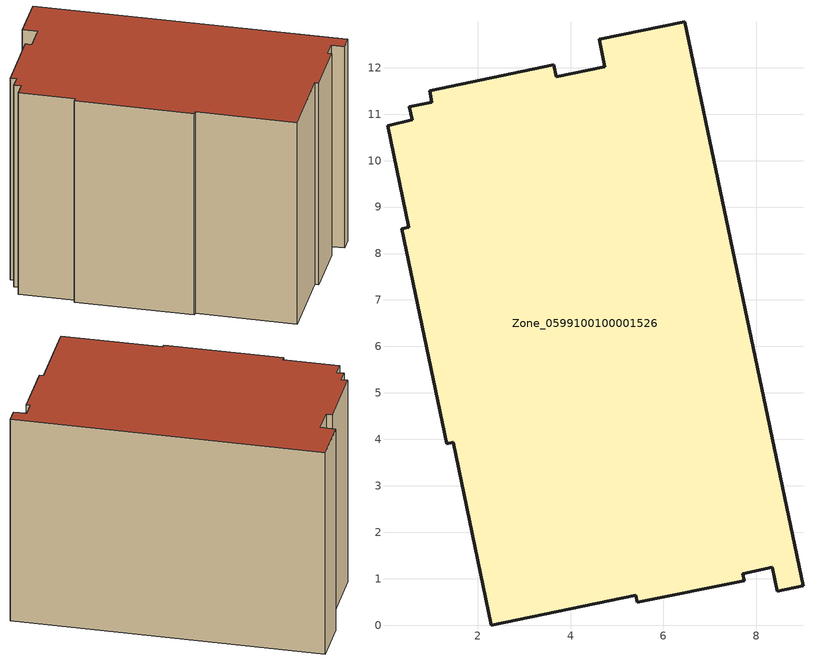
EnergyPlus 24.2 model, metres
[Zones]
Zone_0599100100001526
 floor ground (C_G): 5.43,0.49 5.4,0.65 2.3,0 1.48,3.94 1.33,3.91 0.37,8.54 0.52,8.56 0.06,10.76 0.6,10.88 0.53,11.15 1.02,11.26 0.97,11.5 3.64,12.06 3.7,11.81 4.74,12.02 4.62,12.61 6.46,12.99 9.01,0.85 8.45,0.73 8.34,1.24 7.7,1.11 7.74,0.95 z0
 wall outside (C_F): 1.33,3.91 1.48,3.94 2.3,0 5.4,0.65 5.43,0.49 7.74,0.95 7.7,1.11 8.34,1.24 8.45,0.73 9.01,0.85 6.46,12.99 4.62,12.61 4.74,12.02 3.7,11.81 3.64,12.06 0.97,11.5 1.02,11.26 0.53,11.15 0.6,10.88 0.06,10.76 0.52,8.56 0.37,8.54 1.33,3.91 z0:8.93
 roof outside (C_R): 0.53,11.15 0.6,10.88 0.06,10.76 0.52,8.56 0.37,8.54 1.33,3.91 1.48,3.94 2.3,0 5.4,0.65 5.43,0.49 7.74,0.95 7.7,1.11 8.34,1.24 8.45,0.73 9.01,0.85 6.46,12.99 4.62,12.61 4.74,12.02 3.7,11.81 3.64,12.06 0.97,11.5 1.02,11.26 z8.93
[BUILDING]
Pand.0599100100001526: North Axis=0; Terrain=City; Loads Convergence Tolerance Value=0.04; Temperature Convergence Tolerance Value=0.4; Solar Distribution=FullExterior; Maximum Number of Warmup Days=25; Minimum Number of Warmup Days=1
[Site:Location]
Rotterdam.The.Hague.AP_ZH_NLD Design_Conditions: Latitude=51.96; Longitude=4.45; Time Zone=1; Elevation=-4.5
[SITE:GROUNDTEMPERATURE:BUILDINGSURFACE]
18, 18, 18, 18, 18, 18, 18, 18, 18, 18, 18, 18
[MATERIAL] Thermal Absorptance=0.9; Solar Absorptance=0.7; Visible Absorptance=0.7
Name | Roughness | Thickness | Conductivity | Density | Specific Heat
G.D.2006-2014 | MediumSmooth | 0.15 | 0.06 | 540 | 1210
F.D.2006-2014 | Rough | 0.3 | 0.12 | 1920 | 840
R.D.2006-2014 | MediumRough | 0.2 | 0.08 | 1500 | 1000
[CONSTRUCTION]
C_G: G.D.2006-2014
C_F: F.D.2006-2014
C_R: R.D.2006-2014
[ZONE]
Zone_0599100100001526: Type=1; Multiplier=1; Ceiling Height=Autocalculate; Volume=Autocalculate; Floor Area=autocalculate; Part of Total Floor Area=Yes
[ZONEINFILTRATION:DESIGNFLOWRATE]
Infil_Zone_0599100100001526: Zone or ZoneList or Space or SpaceList=Zone_0599100100001526; Schedule=AlwaysOn; Design Flow Rate Calculation Method=Flow/Area; Flow Rate per Floor Area=0.0021; Constant Term Coefficient=1; Temperature Term Coefficient=0; Velocity Term Coefficient=0; Velocity Squared Term Coefficient=0
[HVACTEMPLATE:ZONE:IDEALLOADSAIRSYSTEM]
Zone_0599100100001526: Maximum Heating Supply Air Temperature=50; Minimum Cooling Supply Air Temperature=13; Maximum Heating Supply Air Humidity Ratio=0.0156; Minimum Cooling Supply Air Humidity Ratio=0.0077; Heating Limit=NoLimit; Cooling Limit=NoLimit; Dehumidification Control Type=ConstantSensibleHeatRatio; Cooling Sensible Heat Ratio=0.7; Dehumidification Setpoint=60; Humidification Control Type=None; Humidification Setpoint=30; Outdoor Air Method=None; Outdoor Air Flow Rate per Person=0.00944; Outdoor Air Flow Rate per Zone Floor Area=0; Outdoor Air Flow Rate per Zone=0; Demand Controlled Ventilation Type=None; Outdoor Air Economizer Type=NoEconomizer; Heat Recovery Type=None; Sensible Heat Recovery Effectiveness=0.7; Latent Heat Recovery Effectiveness=0.65
[ZONECONTROL:THERMOSTAT]
ThermostatControl_Zone_0599100100001526: Zone or ZoneList=Zone_0599100100001526; Control Type Schedule=DualSetpointControlType; Control 1=Thermostat_Zone_0599100100001526; Temperature Difference Between Cutout And Setpoint=0
[THERMOSTATSETPOINT:DUALSETPOINT]
Thermostat_Zone_0599100100001526: Heating Setpoint Temperature Schedule=HeatingSetpoint_Zone_0599100100001526; Cooling Setpoint Temperature Schedule=CoolingSetpoint_Zone_0599100100001526
[SCHEDULE:COMPACT]
HeatingSetpoint_Zone_0599100100001526: Through: 12/31, For: AllDays, Until: 24:00, 21
CoolingSetpoint_Zone_0599100100001526: Through: 12/31, For: AllDays, Until: 24:00, 24
DualSetpointControlType: Through: 12/31, For: AllDays, Until: 24:00, 4
AlwaysOn: Through: 12/31, For: AllDays, Until: 24:00, 1
